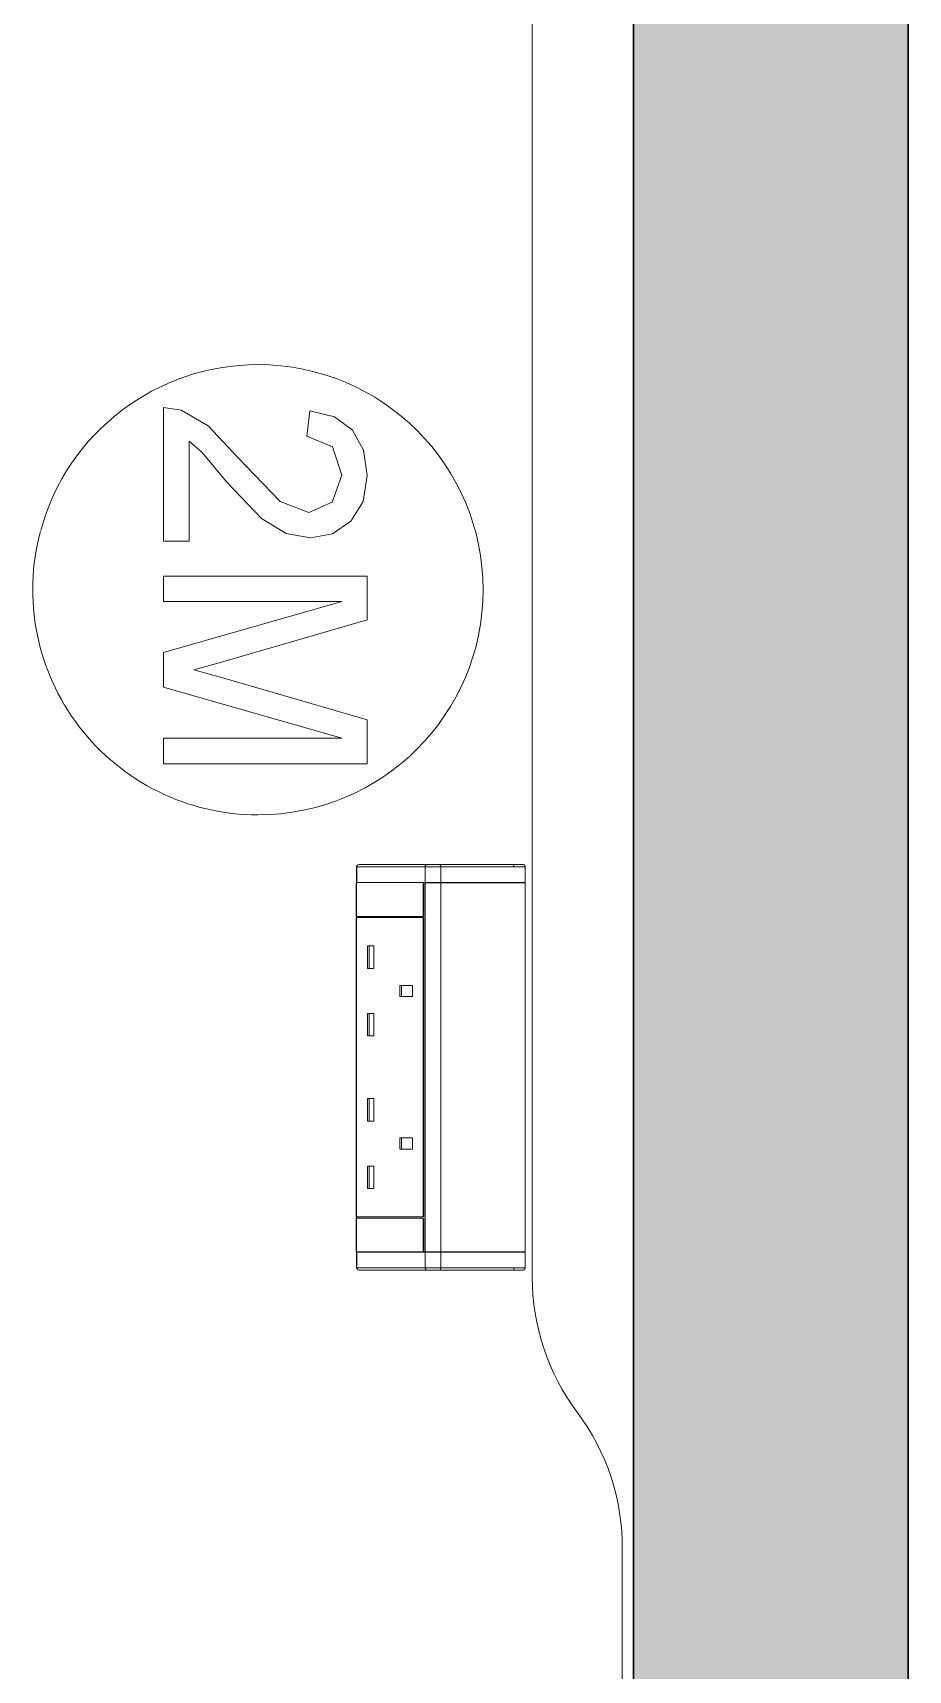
# Model space of a CAD drawing. Header units: millimetres. Extents: x 155927 to 326028, y -36033 to 97293.
# Drawn here: x 172550 to 172939, y 17913 to 18641 of the extents above; entities that cross this region are included whole.
import ezdxf

# ---------------------------------------------------------------- set-up
doc = ezdxf.new("R2010")
doc.units = ezdxf.units.MM
doc.header["$MEASUREMENT"] = 0
for name, color, linetype, lineweight in [('A-WALL', 7, 'CONTINUOUS', 9), ('A-WALL-PATT', 7, 'CONTINUOUS', 9), ('I-FURN', 8, 'CONTINUOUS', 9)]:
    doc.layers.add(name, color=color, linetype=linetype, lineweight=lineweight)

msp = doc.modelspace()

# ---------------------------------------------------------------- hatches: boundary and pattern name
at = {"layer": 'A-WALL-PATT'}
msp.add_hatch(color=256, dxfattribs=at).paths.add_polyline_path([(172939.19, 16107.61), (172939.19, 25907.61), (172817.19, 25907.61), (172817.19, 16107.61)], flags=0)

# ---------------------------------------------------------------- linework, layer by layer
at = {"layer": 'A-WALL', "lineweight": 30}
for p, q in [((172939.19, 16229.61), (172939.19, 25785.61)), ((172817.19, 20657.61), (172817.19, 16107.61))]:
    msp.add_line(p, q, dxfattribs=at)
at = {"layer": 'I-FURN'}
for p, q in [((172772.19, 18087.9), (172772.19, 18997.89)), ((172772.19, 18997.89), (172772.19, 18087.9)), ((172616.31, 18472.96), (172608.51, 18474.17)), ((172608.51, 18474.17), (172608.51, 18414.84)), ((172628.3, 18466.09), (172616.31, 18472.96)), ((172673.5, 18472.76), (172672.08, 18461.46)), ((172684.43, 18470.02), (172673.5, 18472.76)), ((172692.41, 18464.09), (172684.43, 18470.02)), ((172641.4, 18451.94), (172628.3, 18466.09)), ((172672.08, 18461.46), (172683.5, 18456.7)), ((172697.3, 18455.3), (172692.41, 18464.09)), ((172619.82, 18414.84), (172619.82, 18459.23)), ((172619.82, 18459.23), (172625.57, 18454.13)), ((172625.57, 18454.13), (172636.44, 18441.13)), ((172683.5, 18456.7), (172687.62, 18444.17)), ((172698.93, 18443.93), (172697.3, 18455.3)), ((172660.23, 18432.43), (172641.4, 18451.94)), ((172636.44, 18441.13), (172651.92, 18424.94)), ((172687.62, 18444.17), (172683.4, 18432.16)), ((172697.12, 18432.48), (172698.93, 18443.93)), ((172673.03, 18427.55), (172660.23, 18432.43)), ((172683.4, 18432.16), (172673.03, 18427.55)), ((172691.69, 18423.7), (172697.12, 18432.48)), ((172651.92, 18424.94), (172663, 18418.26)), ((172663, 18418.26), (172673.72, 18416.25)), ((172673.72, 18416.25), (172683.57, 18418.11)), ((172683.57, 18418.11), (172691.69, 18423.7)), ((172608.51, 18414.84), (172619.82, 18414.84)), ((172608.51, 18399.3), (172608.51, 18388)), ((172698.93, 18399.3), (172608.51, 18399.3)), ((172698.93, 18379.85), (172698.93, 18399.3)), ((172608.51, 18388), (172687.62, 18388)), ((172687.62, 18388), (172608.51, 18365.29)), ((172635.2, 18361.36), (172698.93, 18379.85)), ((172608.51, 18365.29), (172608.51, 18349.97)), ((172621.89, 18357.63), (172635.2, 18361.36)), ((172636.3, 18353.59), (172621.89, 18357.63)), ((172698.93, 18335.4), (172636.3, 18353.59)), ((172608.51, 18349.97), (172687.62, 18327.25)), ((172698.93, 18315.95), (172698.93, 18335.4)), ((172687.62, 18327.25), (172608.51, 18327.25)), ((172608.51, 18327.25), (172608.51, 18315.95)), ((172608.51, 18315.95), (172698.93, 18315.95)), ((172694.19, 18270.18), (172694.19, 18263.18)), ((172694.19, 18270.18), (172694.37, 18270.18)), ((172694.19, 18270.18), (172694.19, 18263.18)), ((172694.19, 18263.18), (172694.19, 18270.18)), ((172694.37, 18270.18), (172724.65, 18270.18)), ((172694.37, 18270.18), (172694.37, 18263.18)), ((172694.53, 18270.92), (172694.56, 18270.95)), ((172725.47, 18271.18), (172695.19, 18271.18)), ((172725.47, 18271.18), (172695.19, 18271.18)), ((172724.65, 18270.18), (172731.57, 18270.18)), ((172724.65, 18270.18), (172724.65, 18263.18)), ((172725.47, 18271.18), (172764.04, 18271.18)), ((172731.01, 18271.18), (172725.47, 18271.18)), ((172768.03, 18271.18), (172731.01, 18271.18)), ((172731.57, 18270.18), (172769.03, 18270.18)), ((172731.57, 18270.18), (172731.57, 18263.18)), ((172764.04, 18271.18), (172764.04, 18270.18)), ((172764.04, 18271.18), (172768.03, 18271.18)), ((172769.03, 18270.18), (172769.03, 18263.18)), ((172769.04, 18263.18), (172769.04, 18270.18)), ((172693.99, 18248.12), (172693.99, 18263.12)), ((172693.99, 18263.12), (172723.82, 18263.12)), ((172694.19, 18263.18), (172694.37, 18263.18)), ((172694.19, 18263.08), (172694.19, 18099.18)), ((172694.37, 18263.18), (172724.65, 18263.18)), ((172723.82, 18263.12), (172723.82, 18248.12)), ((172724.02, 18248.12), (172724.02, 18263.08)), ((172724.02, 18263.08), (172724.65, 18263.08)), ((172724.65, 18263.18), (172731.57, 18263.18)), ((172731.57, 18263.08), (172724.65, 18263.08)), ((172724.65, 18263.08), (172724.65, 18099.18)), ((172731.57, 18263.18), (172769.03, 18263.18)), ((172769.03, 18263.08), (172731.57, 18263.08)), ((172731.57, 18263.08), (172731.57, 18099.18)), ((172769.03, 18263.08), (172769.03, 18099.18)), ((172769.04, 18099.18), (172769.04, 18263.08)), ((172723.82, 18248.12), (172693.99, 18248.12)), ((172693.99, 18247.62), (172723.82, 18247.62)), ((172693.99, 18114.62), (172693.99, 18247.62)), ((172694.37, 18247.62), (172694.37, 18248.12)), ((172723.82, 18247.62), (172723.82, 18114.62)), ((172724.02, 18114.62), (172724.02, 18247.62)), ((172699.02, 18235.01), (172699.02, 18225.01)), ((172699.02, 18235.01), (172701.89, 18235.01)), ((172699.76, 18235.01), (172699.76, 18225.01)), ((172701.89, 18235.01), (172701.89, 18225.01)), ((172699.02, 18225.01), (172701.89, 18225.01)), ((172713.36, 18217.51), (172713.36, 18212.51)), ((172719.09, 18217.51), (172713.36, 18217.51)), ((172714.1, 18217.51), (172714.1, 18212.51)), ((172719.09, 18212.51), (172719.09, 18217.51)), ((172713.36, 18212.51), (172719.09, 18212.51)), ((172699.02, 18205.01), (172699.02, 18195.01)), ((172699.02, 18205.01), (172701.89, 18205.01)), ((172699.76, 18205.01), (172699.76, 18195.01)), ((172701.89, 18205.01), (172701.89, 18195.01)), ((172699.02, 18195.01), (172701.89, 18195.01)), ((172699.02, 18167.22), (172699.02, 18157.22)), ((172699.02, 18167.22), (172701.89, 18167.22)), ((172699.76, 18167.22), (172699.76, 18157.22)), ((172701.89, 18167.22), (172701.89, 18157.22)), ((172699.02, 18157.22), (172701.89, 18157.22)), ((172713.36, 18149.72), (172713.36, 18144.72)), ((172713.36, 18149.72), (172719.09, 18149.72)), ((172714.1, 18149.72), (172714.1, 18144.72)), ((172719.09, 18149.72), (172719.09, 18144.72)), ((172713.36, 18144.72), (172719.09, 18144.72)), ((172699.02, 18137.22), (172699.02, 18127.22)), ((172699.02, 18137.22), (172701.89, 18137.22)), ((172699.76, 18137.22), (172699.76, 18127.22)), ((172701.89, 18137.22), (172701.89, 18127.22)), ((172699.02, 18127.22), (172701.89, 18127.22)), ((172693.99, 18114.62), (172723.82, 18114.62)), ((172693.99, 18114.12), (172723.82, 18114.12)), ((172693.99, 18099.12), (172693.99, 18114.12)), ((172694.37, 18114.12), (172694.37, 18114.62)), ((172723.82, 18114.12), (172723.82, 18099.12)), ((172724.02, 18099.18), (172724.02, 18114.12)), ((172723.82, 18099.12), (172693.99, 18099.12)), ((172694.19, 18099.06), (172694.19, 18092.06)), ((172694.37, 18099.06), (172694.19, 18099.06)), ((172694.19, 18099.06), (172694.19, 18092.06)), ((172694.19, 18099.06), (172694.19, 18092.06)), ((172694.37, 18092.06), (172694.37, 18099.06)), ((172724.65, 18099.06), (172694.37, 18099.06)), ((172723.82, 18099.12), (172726.28, 18099.12)), ((172724.65, 18099.18), (172724.02, 18099.18)), ((172724.65, 18099.18), (172731.57, 18099.18)), ((172724.65, 18092.06), (172724.65, 18099.06)), ((172731.57, 18099.06), (172724.65, 18099.06)), ((172731.57, 18099.18), (172769.03, 18099.18)), ((172731.57, 18092.06), (172731.57, 18099.06)), ((172769.03, 18099.06), (172731.57, 18099.06)), ((172769.03, 18092.06), (172769.03, 18099.06)), ((172769.04, 18092.06), (172769.04, 18099.06)), ((172694.37, 18092.06), (172694.19, 18092.06)), ((172724.65, 18092.06), (172694.37, 18092.06)), ((172694.56, 18091.28), (172694.53, 18091.3)), ((172695.19, 18091.06), (172725.47, 18091.06)), ((172695.19, 18091.06), (172725.47, 18091.06)), ((172731.57, 18092.06), (172724.65, 18092.06)), ((172764.04, 18091.06), (172725.47, 18091.06)), ((172725.47, 18091.06), (172731.01, 18091.06)), ((172731.01, 18091.06), (172768.03, 18091.06)), ((172769.03, 18092.06), (172731.57, 18092.06)), ((172764.04, 18092.06), (172764.04, 18091.06)), ((172768.03, 18091.06), (172764.04, 18091.06)), ((172768.03, 18091.06), (172768.04, 18091.06)), ((172812.19, 17842.89), (172812.19, 17966.79)), ((172812.19, 17966.79), (172812.19, 17842.89))]:
    msp.add_line(p, q, dxfattribs=at)
at = {"layer": 'I-FURN', "flags": 128}
for points in [[(172694.19, 18270.18), (172694.19, 18270.22), (172694.2, 18270.26), (172694.2, 18270.3), (172694.21, 18270.34), (172694.21, 18270.38), (172694.22, 18270.42), (172694.23, 18270.45), (172694.24, 18270.49), (172694.26, 18270.53), (172694.27, 18270.57), (172694.29, 18270.6), (172694.31, 18270.64), (172694.33, 18270.68)], [(172731.01, 18271.18), (172730.87, 18271.18), (172730.74, 18271.18), (172730.6, 18271.18), (172730.45, 18271.18), (172730.31, 18271.18), (172730.16, 18271.18), (172730.01, 18271.18), (172729.86, 18271.18), (172729.7, 18271.18), (172729.54, 18271.18), (172729.39, 18271.18), (172729.23, 18271.18), (172729.07, 18271.18), (172728.91, 18271.18), (172728.75, 18271.18), (172728.59, 18271.18), (172728.43, 18271.18), (172728.27, 18271.18), (172728.11, 18271.18), (172727.96, 18271.18), (172727.8, 18271.18), (172727.64, 18271.18), (172727.49, 18271.18), (172727.34, 18271.18), (172727.19, 18271.18), (172727.05, 18271.18), (172726.9, 18271.18), (172726.76, 18271.18), (172726.62, 18271.18), (172726.49, 18271.18), (172726.36, 18271.18), (172726.23, 18271.18), (172726.11, 18271.18), (172725.99, 18271.18), (172725.88, 18271.18), (172725.77, 18271.18), (172725.67, 18271.18), (172725.57, 18271.18), (172725.47, 18271.18)], [(172768.03, 18271.18), (172767.75, 18271.18), (172767.34, 18271.18), (172766.79, 18271.18), (172766.11, 18271.18), (172765.29, 18271.18), (172764.34, 18271.18), (172763.26, 18271.18), (172762.05, 18271.18), (172760.72, 18271.18), (172759.26, 18271.18), (172757.68, 18271.18), (172755.98, 18271.18), (172754.16, 18271.18), (172752.22, 18271.18), (172750.18, 18271.18), (172748.03, 18271.18), (172745.77, 18271.18), (172743.41, 18271.18), (172740.96, 18271.18), (172738.41, 18271.18), (172735.77, 18271.18), (172733.05, 18271.18), (172731.01, 18271.18)], [(172764.04, 18271.18), (172764.2, 18271.18), (172764.36, 18271.18), (172764.52, 18271.18), (172764.68, 18271.18), (172764.83, 18271.18), (172764.99, 18271.18), (172765.15, 18271.18), (172765.3, 18271.18), (172765.45, 18271.18), (172765.6, 18271.18), (172765.74, 18271.18), (172765.89, 18271.18), (172766.03, 18271.18), (172766.16, 18271.18), (172766.3, 18271.18), (172766.43, 18271.18), (172766.56, 18271.18), (172766.68, 18271.18), (172766.8, 18271.18), (172766.91, 18271.18), (172767.02, 18271.18), (172767.12, 18271.18), (172767.22, 18271.18), (172767.32, 18271.18), (172767.41, 18271.18), (172767.49, 18271.18), (172767.57, 18271.18), (172767.64, 18271.18), (172767.71, 18271.18), (172767.77, 18271.18), (172767.82, 18271.18), (172767.87, 18271.18), (172767.91, 18271.18), (172767.95, 18271.18), (172767.98, 18271.18), (172768.01, 18271.18), (172768.02, 18271.18), (172768.03, 18271.18), (172768.04, 18271.18)], [(172768.04, 18271.18), (172768.04, 18271.18), (172768.03, 18271.18)], [(172768.04, 18271.18), (172768.08, 18271.18), (172768.12, 18271.18), (172768.16, 18271.17), (172768.2, 18271.17), (172768.24, 18271.16), (172768.28, 18271.15), (172768.32, 18271.14), (172768.35, 18271.13), (172768.39, 18271.11), (172768.43, 18271.1), (172768.47, 18271.08), (172768.5, 18271.07), (172768.54, 18271.05), (172768.57, 18271.03), (172768.6, 18271), (172768.64, 18270.98), (172768.67, 18270.96), (172768.7, 18270.93), (172768.73, 18270.9), (172768.76, 18270.88), (172768.78, 18270.85), (172768.81, 18270.82), (172768.84, 18270.78), (172768.86, 18270.75), (172768.88, 18270.72), (172768.9, 18270.68), (172768.92, 18270.65), (172768.94, 18270.61), (172768.96, 18270.58), (172768.97, 18270.54), (172768.99, 18270.5), (172769, 18270.47), (172769.01, 18270.43), (172769.02, 18270.39), (172769.03, 18270.35), (172769.03, 18270.31), (172769.04, 18270.27), (172769.04, 18270.23), (172769.04, 18270.19), (172769.04, 18270.18)], [(172694.33, 18091.55), (172694.31, 18091.59), (172694.29, 18091.62), (172694.28, 18091.66), (172694.26, 18091.69), (172694.25, 18091.73), (172694.24, 18091.77), (172694.23, 18091.81), (172694.22, 18091.85), (172694.21, 18091.89), (172694.2, 18091.93), (172694.2, 18091.97), (172694.2, 18092.01), (172694.19, 18092.05), (172694.19, 18092.06)], [(172725.47, 18091.06), (172725.57, 18091.06), (172725.67, 18091.06), (172725.77, 18091.06), (172725.88, 18091.06), (172725.99, 18091.06), (172726.11, 18091.06), (172726.23, 18091.06), (172726.36, 18091.06), (172726.49, 18091.06), (172726.63, 18091.06), (172726.76, 18091.06), (172726.9, 18091.06), (172727.05, 18091.06), (172727.19, 18091.06), (172727.34, 18091.06), (172727.49, 18091.06), (172727.64, 18091.06), (172727.8, 18091.06), (172727.96, 18091.06), (172728.11, 18091.06), (172728.27, 18091.06), (172728.43, 18091.06), (172728.59, 18091.06), (172728.75, 18091.06), (172728.91, 18091.06), (172729.07, 18091.06), (172729.23, 18091.06), (172729.39, 18091.06), (172729.54, 18091.06), (172729.7, 18091.06), (172729.86, 18091.06), (172730.01, 18091.06), (172730.16, 18091.06), (172730.31, 18091.06), (172730.45, 18091.06), (172730.6, 18091.06), (172730.74, 18091.06), (172730.87, 18091.06), (172731.01, 18091.06)], [(172731.01, 18091.06), (172733.79, 18091.06), (172736.49, 18091.06), (172739.1, 18091.06), (172741.62, 18091.06), (172744.05, 18091.06), (172746.38, 18091.06), (172748.61, 18091.06), (172750.74, 18091.06), (172752.75, 18091.06), (172754.65, 18091.06), (172756.44, 18091.06), (172758.11, 18091.06), (172759.66, 18091.06), (172761.09, 18091.06), (172762.39, 18091.06), (172763.56, 18091.06), (172764.61, 18091.06), (172765.52, 18091.06), (172766.3, 18091.06), (172766.95, 18091.06), (172767.46, 18091.06), (172767.84, 18091.06), (172768.03, 18091.06)], [(172768.04, 18091.06), (172768.04, 18091.06), (172768.03, 18091.06), (172768.01, 18091.06), (172767.99, 18091.06), (172767.96, 18091.06), (172767.93, 18091.06), (172767.88, 18091.06), (172767.84, 18091.06), (172767.78, 18091.06), (172767.72, 18091.06), (172767.66, 18091.06), (172767.59, 18091.06), (172767.51, 18091.06), (172767.43, 18091.06), (172767.34, 18091.06), (172767.25, 18091.06), (172767.15, 18091.06), (172767.05, 18091.06), (172766.94, 18091.06), (172766.83, 18091.06), (172766.71, 18091.06), (172766.59, 18091.06), (172766.46, 18091.06), (172766.33, 18091.06), (172766.2, 18091.06), (172766.06, 18091.06), (172765.93, 18091.06), (172765.78, 18091.06), (172765.64, 18091.06), (172765.49, 18091.06), (172765.34, 18091.06), (172765.19, 18091.06), (172765.03, 18091.06), (172764.88, 18091.06), (172764.72, 18091.06), (172764.56, 18091.06), (172764.4, 18091.06), (172764.24, 18091.06), (172764.08, 18091.06), (172764.04, 18091.06)], [(172769.04, 18092.06), (172769.04, 18092.02), (172769.04, 18091.98), (172769.03, 18091.94), (172769.03, 18091.9), (172769.02, 18091.86), (172769.01, 18091.82), (172769, 18091.78), (172768.99, 18091.74), (172768.98, 18091.7), (172768.96, 18091.67), (172768.94, 18091.63), (172768.93, 18091.59), (172768.91, 18091.56), (172768.89, 18091.53), (172768.87, 18091.49), (172768.84, 18091.46), (172768.82, 18091.43), (172768.79, 18091.4), (172768.76, 18091.37), (172768.74, 18091.34), (172768.71, 18091.31), (172768.68, 18091.29), (172768.65, 18091.26), (172768.61, 18091.24), (172768.58, 18091.22), (172768.55, 18091.19), (172768.51, 18091.17), (172768.48, 18091.16), (172768.44, 18091.14), (172768.4, 18091.12), (172768.36, 18091.11), (172768.33, 18091.1), (172768.29, 18091.09), (172768.25, 18091.08), (172768.21, 18091.07), (172768.17, 18091.07), (172768.13, 18091.06), (172768.09, 18091.06), (172768.05, 18091.06), (172768.04, 18091.06)]]:
    msp.add_lwpolyline(points, dxfattribs=at)
at = {"layer": 'I-FURN'}
for centre, radius, start, end in [((172650.39, 18393.23), 100, 90, 164.73799), ((172650.39, 18393.23), 100, 270, 90), ((172650.39, 18393.23), 100, 165, 270), ((172872.19, 18087.9), 100, 180, 216.8699), ((172872.19, 18087.9), 100, 180, 216.8699), ((172712.17, 17967.88), 100.03, 359.37439, 36.8699), ((172712.17, 17967.88), 100.03, 359.37439, 36.8699)]:
    msp.add_arc(centre, radius, start, end, dxfattribs=at)
for centre, major_axis, ratio, start_param, end_param in [((172695.19, 18270.18), (0, 1), 0.819152, 0, 1.570796), ((172725.47, 18270.18), (0, -1), 0.819152, 3.141593, 4.712389), ((172731.01, 18270.18), (0, -1), 0.56467, 1.570796, 3.141593), ((172768.03, 18270.18), (0, -1), 0.998113, 1.570796, 3.141593), ((172695.19, 18092.06), (0, -1), 0.819152, 4.712389, 6.283185), ((172725.47, 18092.06), (0, -1), 0.819152, 4.712389, 6.283185), ((172731.01, 18092.06), (0, -1), 0.56467, 0, 1.570796), ((172768.03, 18092.06), (0, -1), 0.998113, 0, 1.570796)]:
    msp.add_ellipse(centre, major_axis=major_axis, ratio=ratio, start_param=start_param, end_param=end_param, dxfattribs=at)

doc.saveas('drawing.dxf')
